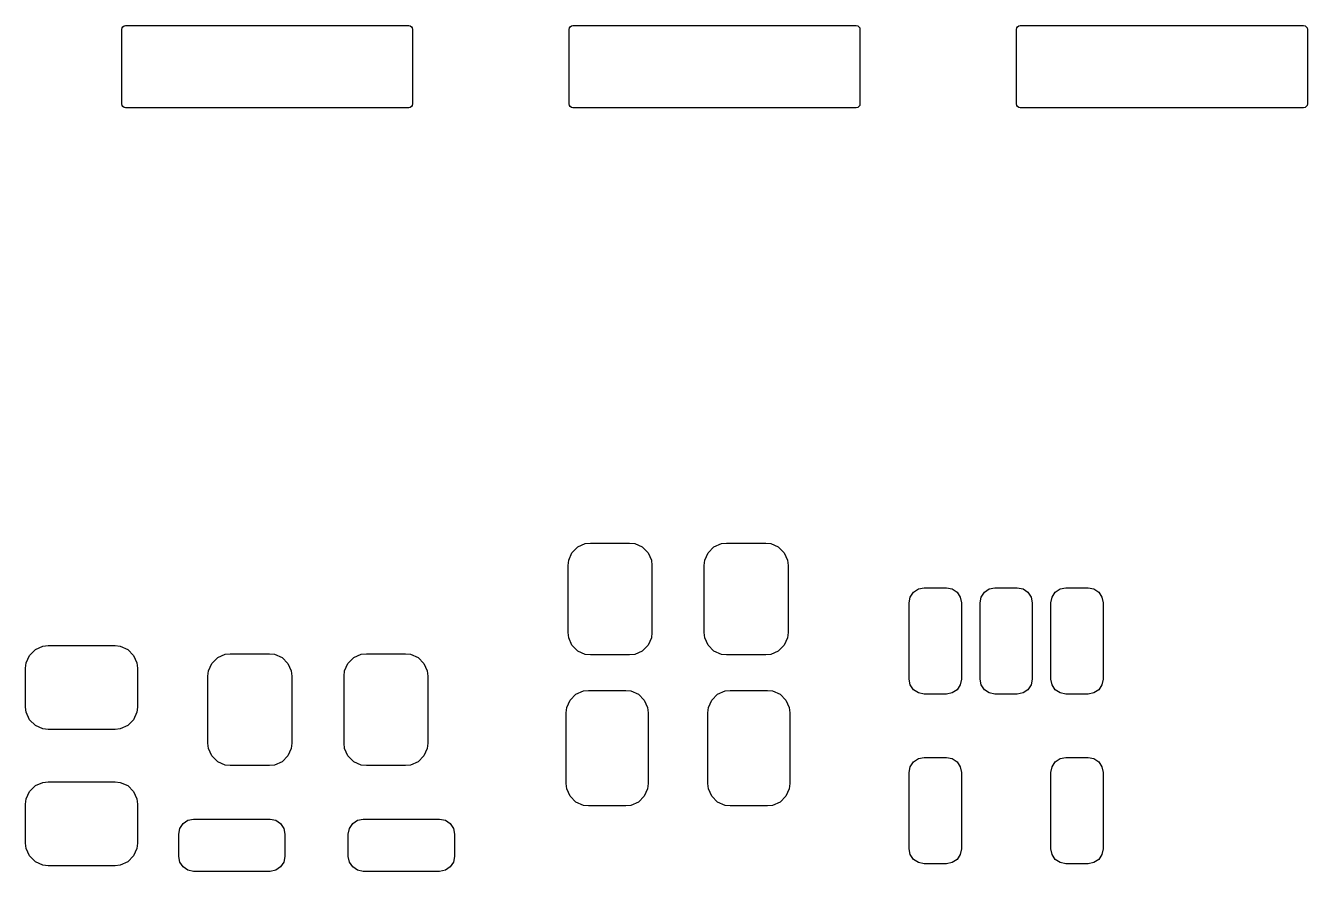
# Model space of a CAD drawing. Header units: inches. Extents: x 0.27 to 2.92, y 0.26 to 1.72.
# Drawn here: x 0.817 to 1.494, y 1.267 to 1.714 of the extents above; entities that cross this region are included whole.
import ezdxf

# ---------------------------------------------------------------- set-up
doc = ezdxf.new("R2010")
doc.units = ezdxf.units.IN
doc.header["$MEASUREMENT"] = 0
doc.layers.add('BLACK', color=250, linetype='CONTINUOUS')

msp = doc.modelspace()

# ---------------------------------------------------------------- linework, layer by layer
at = {"layer": 'BLACK', "linetype": 'CONTINUOUS'}
for p, q in [((0.86772, 1.71181), (0.86787, 1.71256)), ((0.86787, 1.71256), (0.86829, 1.7132)), ((0.86829, 1.7132), (0.86893, 1.71363)), ((0.86893, 1.71363), (0.86969, 1.71378)), ((0.86969, 1.71378), (1.01929, 1.71378)), ((1.01929, 1.71378), (1.02004, 1.71363)), ((1.02004, 1.71363), (1.02068, 1.7132)), ((1.02068, 1.7132), (1.02111, 1.71256)), ((1.02111, 1.71256), (1.02126, 1.71181)), ((1.10394, 1.71181), (1.10409, 1.71256)), ((1.10409, 1.71256), (1.10451, 1.7132)), ((1.10451, 1.7132), (1.10515, 1.71363)), ((1.10515, 1.71363), (1.10591, 1.71378)), ((1.10591, 1.71378), (1.25551, 1.71378)), ((1.25551, 1.71378), (1.25627, 1.71363)), ((1.25627, 1.71363), (1.2569, 1.7132)), ((1.2569, 1.7132), (1.25733, 1.71256)), ((1.25733, 1.71256), (1.25748, 1.71181)), ((1.34016, 1.71181), (1.34031, 1.71256)), ((1.34031, 1.71256), (1.34073, 1.7132)), ((1.34073, 1.7132), (1.34137, 1.71363)), ((1.34137, 1.71363), (1.34213, 1.71378)), ((1.34213, 1.71378), (1.49173, 1.71378)), ((1.49173, 1.71378), (1.49249, 1.71363)), ((1.49249, 1.71363), (1.49312, 1.7132)), ((1.49312, 1.7132), (1.49355, 1.71256)), ((1.49355, 1.71256), (1.4937, 1.71181)), ((0.86772, 1.67244), (0.86772, 1.71181)), ((1.02126, 1.71181), (1.02126, 1.67244)), ((1.10394, 1.67244), (1.10394, 1.71181)), ((1.25748, 1.71181), (1.25748, 1.67244)), ((1.34016, 1.67244), (1.34016, 1.71181)), ((1.4937, 1.71181), (1.4937, 1.67244)), ((0.86787, 1.67169), (0.86772, 1.67244)), ((0.86829, 1.67105), (0.86787, 1.67169)), ((1.02111, 1.67169), (1.02068, 1.67105)), ((1.02126, 1.67244), (1.02111, 1.67169)), ((1.10409, 1.67169), (1.10394, 1.67244)), ((1.10451, 1.67105), (1.10409, 1.67169)), ((1.25733, 1.67169), (1.2569, 1.67105)), ((1.25748, 1.67244), (1.25733, 1.67169)), ((1.34031, 1.67169), (1.34016, 1.67244)), ((1.34073, 1.67105), (1.34031, 1.67169)), ((1.49355, 1.67169), (1.49312, 1.67105)), ((1.4937, 1.67244), (1.49355, 1.67169)), ((0.86893, 1.67062), (0.86829, 1.67105)), ((0.86969, 1.67047), (0.86893, 1.67062)), ((1.01929, 1.67047), (0.86969, 1.67047)), ((1.02004, 1.67062), (1.01929, 1.67047)), ((1.02068, 1.67105), (1.02004, 1.67062)), ((1.10515, 1.67062), (1.10451, 1.67105)), ((1.10591, 1.67047), (1.10515, 1.67062)), ((1.25551, 1.67047), (1.10591, 1.67047)), ((1.25627, 1.67062), (1.25551, 1.67047)), ((1.2569, 1.67105), (1.25627, 1.67062)), ((1.34137, 1.67062), (1.34073, 1.67105)), ((1.34213, 1.67047), (1.34137, 1.67062)), ((1.49173, 1.67047), (1.34213, 1.67047)), ((1.49249, 1.67062), (1.49173, 1.67047)), ((1.49312, 1.67105), (1.49249, 1.67062)), ((1.10366, 1.43159), (1.10541, 1.43556)), ((1.10541, 1.43556), (1.10848, 1.43863)), ((1.10848, 1.43863), (1.11245, 1.44039)), ((1.11245, 1.44039), (1.11516, 1.4407)), ((1.11516, 1.4407), (1.13583, 1.4407)), ((1.13583, 1.4407), (1.13853, 1.44039)), ((1.13853, 1.44039), (1.1425, 1.43863)), ((1.1425, 1.43863), (1.14557, 1.43556)), ((1.14557, 1.43556), (1.14732, 1.43159)), ((1.17551, 1.43159), (1.17726, 1.43556)), ((1.17726, 1.43556), (1.18033, 1.43863)), ((1.18033, 1.43863), (1.1843, 1.44039)), ((1.1843, 1.44039), (1.18701, 1.4407)), ((1.18701, 1.4407), (1.20768, 1.4407)), ((1.20768, 1.4407), (1.21038, 1.44039)), ((1.21038, 1.44039), (1.21435, 1.43863)), ((1.21435, 1.43863), (1.21742, 1.43556)), ((1.21742, 1.43556), (1.21917, 1.43159)), ((1.10335, 1.42889), (1.10366, 1.43159)), ((1.10335, 1.39345), (1.10335, 1.42889)), ((1.14732, 1.43159), (1.14764, 1.42889)), ((1.14764, 1.42889), (1.14764, 1.39345)), ((1.1752, 1.42889), (1.17551, 1.43159)), ((1.1752, 1.39345), (1.1752, 1.42889)), ((1.21917, 1.43159), (1.21949, 1.42889)), ((1.21949, 1.42889), (1.21949, 1.39345)), ((1.28406, 1.41222), (1.28577, 1.41477)), ((1.28577, 1.41477), (1.28833, 1.41648)), ((1.28833, 1.41648), (1.29134, 1.41708)), ((1.29134, 1.41708), (1.30315, 1.41708)), ((1.30315, 1.41708), (1.30616, 1.41648)), ((1.30616, 1.41648), (1.30872, 1.41477)), ((1.30872, 1.41477), (1.31042, 1.41222)), ((1.32147, 1.41222), (1.32317, 1.41477)), ((1.32317, 1.41477), (1.32573, 1.41648)), ((1.32573, 1.41648), (1.32874, 1.41708)), ((1.32874, 1.41708), (1.34055, 1.41708)), ((1.34055, 1.41708), (1.34356, 1.41648)), ((1.34356, 1.41648), (1.34612, 1.41477)), ((1.34612, 1.41477), (1.34783, 1.41222)), ((1.35887, 1.41222), (1.36057, 1.41477)), ((1.36057, 1.41477), (1.36313, 1.41648)), ((1.36313, 1.41648), (1.36614, 1.41708)), ((1.36614, 1.41708), (1.37795, 1.41708)), ((1.37795, 1.41708), (1.38097, 1.41648)), ((1.38097, 1.41648), (1.38352, 1.41477)), ((1.38352, 1.41477), (1.38523, 1.41222)), ((1.28346, 1.4092), (1.28406, 1.41222)), ((1.28346, 1.36885), (1.28346, 1.4092)), ((1.31042, 1.41222), (1.31102, 1.4092)), ((1.31102, 1.4092), (1.31102, 1.36885)), ((1.32087, 1.4092), (1.32147, 1.41222)), ((1.32087, 1.36885), (1.32087, 1.4092)), ((1.34783, 1.41222), (1.34843, 1.4092)), ((1.34843, 1.4092), (1.34843, 1.36885)), ((1.35827, 1.4092), (1.35887, 1.41222)), ((1.35827, 1.36885), (1.35827, 1.4092)), ((1.38523, 1.41222), (1.38583, 1.4092)), ((1.38583, 1.4092), (1.38583, 1.36885)), ((1.10366, 1.39075), (1.10335, 1.39345)), ((1.10541, 1.38678), (1.10366, 1.39075)), ((1.14732, 1.39075), (1.14557, 1.38678)), ((1.14764, 1.39345), (1.14732, 1.39075)), ((1.17551, 1.39075), (1.1752, 1.39345)), ((1.17726, 1.38678), (1.17551, 1.39075)), ((1.21917, 1.39075), (1.21742, 1.38678)), ((1.21949, 1.39345), (1.21917, 1.39075)), ((0.81724, 1.37746), (0.819, 1.38143)), ((0.819, 1.38143), (0.82207, 1.3845)), ((0.82207, 1.3845), (0.82604, 1.38625)), ((0.82604, 1.38625), (0.82874, 1.38656)), ((0.82874, 1.38656), (0.86417, 1.38656)), ((0.86417, 1.38656), (0.86688, 1.38625)), ((0.86688, 1.38625), (0.87085, 1.3845)), ((0.87085, 1.3845), (0.87392, 1.38143)), ((0.87392, 1.38143), (0.87567, 1.37746)), ((0.91833, 1.38022), (0.9223, 1.38197)), ((0.9223, 1.38197), (0.925, 1.38228)), ((0.925, 1.38228), (0.94567, 1.38228)), ((0.94567, 1.38228), (0.94837, 1.38197)), ((0.94837, 1.38197), (0.95234, 1.38022)), ((0.99018, 1.38022), (0.99415, 1.38197)), ((0.99415, 1.38197), (0.99685, 1.38228)), ((0.99685, 1.38228), (1.01752, 1.38228)), ((1.01752, 1.38228), (1.02022, 1.38197)), ((1.02022, 1.38197), (1.02419, 1.38022)), ((1.10848, 1.38371), (1.10541, 1.38678)), ((1.11245, 1.38196), (1.10848, 1.38371)), ((1.11516, 1.38164), (1.11245, 1.38196)), ((1.13583, 1.38164), (1.11516, 1.38164)), ((1.13853, 1.38196), (1.13583, 1.38164)), ((1.1425, 1.38371), (1.13853, 1.38196)), ((1.14557, 1.38678), (1.1425, 1.38371)), ((1.18033, 1.38371), (1.17726, 1.38678)), ((1.1843, 1.38196), (1.18033, 1.38371)), ((1.18701, 1.38164), (1.1843, 1.38196)), ((1.20768, 1.38164), (1.18701, 1.38164)), ((1.21038, 1.38196), (1.20768, 1.38164)), ((1.21435, 1.38371), (1.21038, 1.38196)), ((1.21742, 1.38678), (1.21435, 1.38371)), ((0.81693, 1.37475), (0.81724, 1.37746)), ((0.81693, 1.35408), (0.81693, 1.37475)), ((0.87567, 1.37746), (0.87598, 1.37475)), ((0.87598, 1.37475), (0.87598, 1.35408)), ((0.9135, 1.37318), (0.91526, 1.37715)), ((0.91526, 1.37715), (0.91833, 1.38022)), ((0.95234, 1.38022), (0.95541, 1.37715)), ((0.95541, 1.37715), (0.95717, 1.37318)), ((0.98535, 1.37318), (0.98711, 1.37715)), ((0.98711, 1.37715), (0.99018, 1.38022)), ((1.02419, 1.38022), (1.02726, 1.37715)), ((1.02726, 1.37715), (1.02902, 1.37318)), ((0.91319, 1.37047), (0.9135, 1.37318)), ((0.91319, 1.33504), (0.91319, 1.37047)), ((0.95717, 1.37318), (0.95748, 1.37047)), ((0.95748, 1.37047), (0.95748, 1.33504)), ((0.98504, 1.37047), (0.98535, 1.37318)), ((0.98504, 1.33504), (0.98504, 1.37047)), ((1.02902, 1.37318), (1.02933, 1.37047)), ((1.02933, 1.37047), (1.02933, 1.33504)), ((1.28406, 1.36584), (1.28346, 1.36885)), ((1.31102, 1.36885), (1.31042, 1.36584)), ((1.32147, 1.36584), (1.32087, 1.36885)), ((1.34843, 1.36885), (1.34783, 1.36584)), ((1.35887, 1.36584), (1.35827, 1.36885)), ((1.38583, 1.36885), (1.38523, 1.36584)), ((1.10443, 1.35781), (1.1075, 1.36088)), ((1.1075, 1.36088), (1.11147, 1.36263)), ((1.11147, 1.36263), (1.11417, 1.36294)), ((1.11417, 1.36294), (1.13386, 1.36294)), ((1.13386, 1.36294), (1.13656, 1.36263)), ((1.13656, 1.36263), (1.14053, 1.36088)), ((1.14053, 1.36088), (1.1436, 1.35781)), ((1.17923, 1.35781), (1.1823, 1.36088)), ((1.1823, 1.36088), (1.18627, 1.36263)), ((1.18627, 1.36263), (1.18898, 1.36294)), ((1.18898, 1.36294), (1.20866, 1.36294)), ((1.20866, 1.36294), (1.21137, 1.36263)), ((1.21137, 1.36263), (1.21534, 1.36088)), ((1.21534, 1.36088), (1.21841, 1.35781)), ((1.28577, 1.36328), (1.28406, 1.36584)), ((1.28833, 1.36157), (1.28577, 1.36328)), ((1.29134, 1.36097), (1.28833, 1.36157)), ((1.30315, 1.36097), (1.29134, 1.36097)), ((1.30616, 1.36157), (1.30315, 1.36097)), ((1.30872, 1.36328), (1.30616, 1.36157)), ((1.31042, 1.36584), (1.30872, 1.36328)), ((1.32317, 1.36328), (1.32147, 1.36584)), ((1.32573, 1.36157), (1.32317, 1.36328)), ((1.32874, 1.36097), (1.32573, 1.36157)), ((1.34055, 1.36097), (1.32874, 1.36097)), ((1.34356, 1.36157), (1.34055, 1.36097)), ((1.34612, 1.36328), (1.34356, 1.36157)), ((1.34783, 1.36584), (1.34612, 1.36328)), ((1.36057, 1.36328), (1.35887, 1.36584)), ((1.36313, 1.36157), (1.36057, 1.36328)), ((1.36614, 1.36097), (1.36313, 1.36157)), ((1.37795, 1.36097), (1.36614, 1.36097)), ((1.38097, 1.36157), (1.37795, 1.36097)), ((1.38352, 1.36328), (1.38097, 1.36157)), ((1.38523, 1.36584), (1.38352, 1.36328)), ((0.81724, 1.35138), (0.81693, 1.35408)), ((0.87598, 1.35408), (0.87567, 1.35138)), ((1.10236, 1.35113), (1.10268, 1.35384)), ((1.10268, 1.35384), (1.10443, 1.35781)), ((1.1436, 1.35781), (1.14536, 1.35384)), ((1.14536, 1.35384), (1.14567, 1.35113)), ((1.17717, 1.35113), (1.17748, 1.35384)), ((1.17748, 1.35384), (1.17923, 1.35781)), ((1.21841, 1.35781), (1.22016, 1.35384)), ((1.22016, 1.35384), (1.22047, 1.35113)), ((0.819, 1.34741), (0.81724, 1.35138)), ((0.82207, 1.34434), (0.819, 1.34741)), ((0.87392, 1.34741), (0.87085, 1.34434)), ((0.87567, 1.35138), (0.87392, 1.34741)), ((1.10236, 1.31373), (1.10236, 1.35113)), ((1.14567, 1.35113), (1.14567, 1.31373)), ((1.17717, 1.31373), (1.17717, 1.35113)), ((1.22047, 1.35113), (1.22047, 1.31373)), ((0.82604, 1.34259), (0.82207, 1.34434)), ((0.82874, 1.34227), (0.82604, 1.34259)), ((0.86417, 1.34227), (0.82874, 1.34227)), ((0.86688, 1.34259), (0.86417, 1.34227)), ((0.87085, 1.34434), (0.86688, 1.34259)), ((0.9135, 1.33234), (0.91319, 1.33504)), ((0.95748, 1.33504), (0.95717, 1.33234)), ((0.98535, 1.33234), (0.98504, 1.33504)), ((1.02933, 1.33504), (1.02902, 1.33234)), ((0.91526, 1.32836), (0.9135, 1.33234)), ((0.91833, 1.3253), (0.91526, 1.32836)), ((0.95541, 1.32836), (0.95234, 1.3253)), ((0.95717, 1.33234), (0.95541, 1.32836)), ((0.98711, 1.32836), (0.98535, 1.33234)), ((0.99018, 1.3253), (0.98711, 1.32836)), ((1.02726, 1.32836), (1.02419, 1.3253)), ((1.02902, 1.33234), (1.02726, 1.32836)), ((1.28577, 1.3252), (1.28833, 1.32691)), ((1.28833, 1.32691), (1.29134, 1.32751)), ((1.29134, 1.32751), (1.30315, 1.32751)), ((1.30315, 1.32751), (1.30616, 1.32691)), ((1.30616, 1.32691), (1.30872, 1.3252)), ((1.36057, 1.3252), (1.36313, 1.32691)), ((1.36313, 1.32691), (1.36614, 1.32751)), ((1.36614, 1.32751), (1.37795, 1.32751)), ((1.37795, 1.32751), (1.38097, 1.32691)), ((1.38097, 1.32691), (1.38352, 1.3252)), ((0.9223, 1.32354), (0.91833, 1.3253)), ((0.925, 1.32323), (0.9223, 1.32354)), ((0.94567, 1.32323), (0.925, 1.32323)), ((0.94837, 1.32354), (0.94567, 1.32323)), ((0.95234, 1.3253), (0.94837, 1.32354)), ((0.99415, 1.32354), (0.99018, 1.3253)), ((0.99685, 1.32323), (0.99415, 1.32354)), ((1.01752, 1.32323), (0.99685, 1.32323)), ((1.02022, 1.32354), (1.01752, 1.32323)), ((1.02419, 1.3253), (1.02022, 1.32354)), ((1.28346, 1.31964), (1.28406, 1.32265)), ((1.28406, 1.32265), (1.28577, 1.3252)), ((1.30872, 1.3252), (1.31042, 1.32265)), ((1.31042, 1.32265), (1.31102, 1.31964)), ((1.35827, 1.31964), (1.35887, 1.32265)), ((1.35887, 1.32265), (1.36057, 1.3252)), ((1.38352, 1.3252), (1.38523, 1.32265)), ((1.38523, 1.32265), (1.38583, 1.31964)), ((0.82207, 1.31265), (0.82604, 1.3144)), ((0.82604, 1.3144), (0.82874, 1.31471)), ((0.82874, 1.31471), (0.86417, 1.31471)), ((0.86417, 1.31471), (0.86688, 1.3144)), ((0.86688, 1.3144), (0.87085, 1.31265)), ((1.10268, 1.31103), (1.10236, 1.31373)), ((1.14567, 1.31373), (1.14536, 1.31103)), ((1.17748, 1.31103), (1.17717, 1.31373)), ((1.22047, 1.31373), (1.22016, 1.31103)), ((1.28346, 1.27928), (1.28346, 1.31964)), ((1.31102, 1.31964), (1.31102, 1.27928)), ((1.35827, 1.27928), (1.35827, 1.31964)), ((1.38583, 1.31964), (1.38583, 1.27928)), ((0.81724, 1.30561), (0.819, 1.30958)), ((0.819, 1.30958), (0.82207, 1.31265)), ((0.87085, 1.31265), (0.87392, 1.30958)), ((0.87392, 1.30958), (0.87567, 1.30561)), ((1.10443, 1.30706), (1.10268, 1.31103)), ((1.1075, 1.30399), (1.10443, 1.30706)), ((1.1436, 1.30706), (1.14053, 1.30399)), ((1.14536, 1.31103), (1.1436, 1.30706)), ((1.17923, 1.30706), (1.17748, 1.31103)), ((1.1823, 1.30399), (1.17923, 1.30706)), ((1.21841, 1.30706), (1.21534, 1.30399)), ((1.22016, 1.31103), (1.21841, 1.30706)), ((0.81693, 1.3029), (0.81724, 1.30561)), ((0.81693, 1.28223), (0.81693, 1.3029)), ((0.87567, 1.30561), (0.87598, 1.3029)), ((0.87598, 1.3029), (0.87598, 1.28223)), ((1.11147, 1.30223), (1.1075, 1.30399)), ((1.11417, 1.30192), (1.11147, 1.30223)), ((1.13386, 1.30192), (1.11417, 1.30192)), ((1.13656, 1.30223), (1.13386, 1.30192)), ((1.14053, 1.30399), (1.13656, 1.30223)), ((1.18627, 1.30223), (1.1823, 1.30399)), ((1.18898, 1.30192), (1.18627, 1.30223)), ((1.20866, 1.30192), (1.18898, 1.30192)), ((1.21137, 1.30223), (1.20866, 1.30192)), ((1.21534, 1.30399), (1.21137, 1.30223)), ((0.89834, 1.29012), (0.90004, 1.29267)), ((0.90004, 1.29267), (0.9026, 1.29438)), ((0.9026, 1.29438), (0.90561, 1.29498)), ((0.90561, 1.29498), (0.94596, 1.29498)), ((0.94596, 1.29498), (0.94898, 1.29438)), ((0.94898, 1.29438), (0.95153, 1.29267)), ((0.95153, 1.29267), (0.95324, 1.29012)), ((0.9879, 1.29012), (0.98961, 1.29267)), ((0.98961, 1.29267), (0.99216, 1.29438)), ((0.99216, 1.29438), (0.99518, 1.29498)), ((0.99518, 1.29498), (1.03553, 1.29498)), ((1.03553, 1.29498), (1.03854, 1.29438)), ((1.03854, 1.29438), (1.0411, 1.29267)), ((1.0411, 1.29267), (1.04281, 1.29012)), ((0.89774, 1.28711), (0.89834, 1.29012)), ((0.89774, 1.2753), (0.89774, 1.28711)), ((0.95324, 1.29012), (0.95384, 1.28711)), ((0.95384, 1.28711), (0.95384, 1.2753)), ((0.9873, 1.28711), (0.9879, 1.29012)), ((0.9873, 1.2753), (0.9873, 1.28711)), ((1.04281, 1.29012), (1.04341, 1.28711)), ((1.04341, 1.28711), (1.04341, 1.2753)), ((0.81724, 1.27953), (0.81693, 1.28223)), ((0.819, 1.27556), (0.81724, 1.27953)), ((0.87567, 1.27953), (0.87392, 1.27556)), ((0.87598, 1.28223), (0.87567, 1.27953)), ((1.28406, 1.27627), (1.28346, 1.27928)), ((1.31102, 1.27928), (1.31042, 1.27627)), ((1.35887, 1.27627), (1.35827, 1.27928)), ((1.38583, 1.27928), (1.38523, 1.27627)), ((0.82207, 1.27249), (0.819, 1.27556)), ((0.82604, 1.27074), (0.82207, 1.27249)), ((0.87085, 1.27249), (0.86688, 1.27074)), ((0.87392, 1.27556), (0.87085, 1.27249)), ((0.89834, 1.27228), (0.89774, 1.2753)), ((0.95384, 1.2753), (0.95324, 1.27228)), ((0.9879, 1.27228), (0.9873, 1.2753)), ((1.04341, 1.2753), (1.04281, 1.27228)), ((1.28577, 1.27371), (1.28406, 1.27627)), ((1.28833, 1.27201), (1.28577, 1.27371)), ((1.30872, 1.27371), (1.30616, 1.27201)), ((1.31042, 1.27627), (1.30872, 1.27371)), ((1.36057, 1.27371), (1.35887, 1.27627)), ((1.36313, 1.27201), (1.36057, 1.27371)), ((1.38352, 1.27371), (1.38097, 1.27201)), ((1.38523, 1.27627), (1.38352, 1.27371)), ((0.82874, 1.27042), (0.82604, 1.27074)), ((0.86417, 1.27042), (0.82874, 1.27042)), ((0.86688, 1.27074), (0.86417, 1.27042)), ((0.90004, 1.26973), (0.89834, 1.27228)), ((0.9026, 1.26802), (0.90004, 1.26973)), ((0.90561, 1.26742), (0.9026, 1.26802)), ((0.94596, 1.26742), (0.90561, 1.26742)), ((0.94898, 1.26802), (0.94596, 1.26742)), ((0.95153, 1.26973), (0.94898, 1.26802)), ((0.95324, 1.27228), (0.95153, 1.26973)), ((0.98961, 1.26973), (0.9879, 1.27228)), ((0.99216, 1.26802), (0.98961, 1.26973)), ((0.99518, 1.26742), (0.99216, 1.26802)), ((1.03553, 1.26742), (0.99518, 1.26742)), ((1.03854, 1.26802), (1.03553, 1.26742)), ((1.0411, 1.26973), (1.03854, 1.26802)), ((1.04281, 1.27228), (1.0411, 1.26973)), ((1.29134, 1.27141), (1.28833, 1.27201)), ((1.30315, 1.27141), (1.29134, 1.27141)), ((1.30616, 1.27201), (1.30315, 1.27141)), ((1.36614, 1.27141), (1.36313, 1.27201)), ((1.37795, 1.27141), (1.36614, 1.27141)), ((1.38097, 1.27201), (1.37795, 1.27141))]:
    msp.add_line(p, q, dxfattribs=at)

doc.saveas('drawing.dxf')
